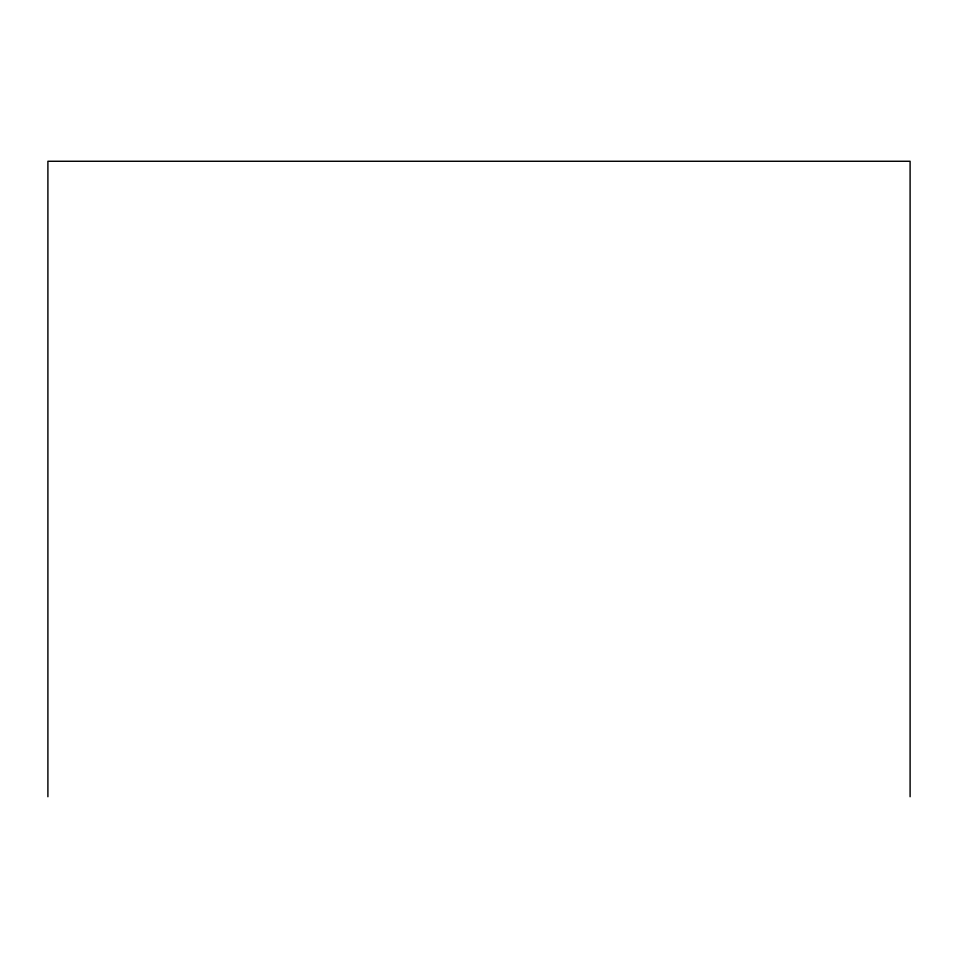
<?xml version="1.0" encoding="UTF-8"?>
<svg xmlns="http://www.w3.org/2000/svg" width="958" height="958" viewBox="0 0 958 958"><rect width="100%" height="100%" fill="white"/><g stroke="black" fill="none" stroke-linecap="round" stroke-linejoin="round"><path stroke-width="1.44" d="M910.1 796.733L910.1 161.267L47.9 161.267L47.9 796.733"/></g></svg>
